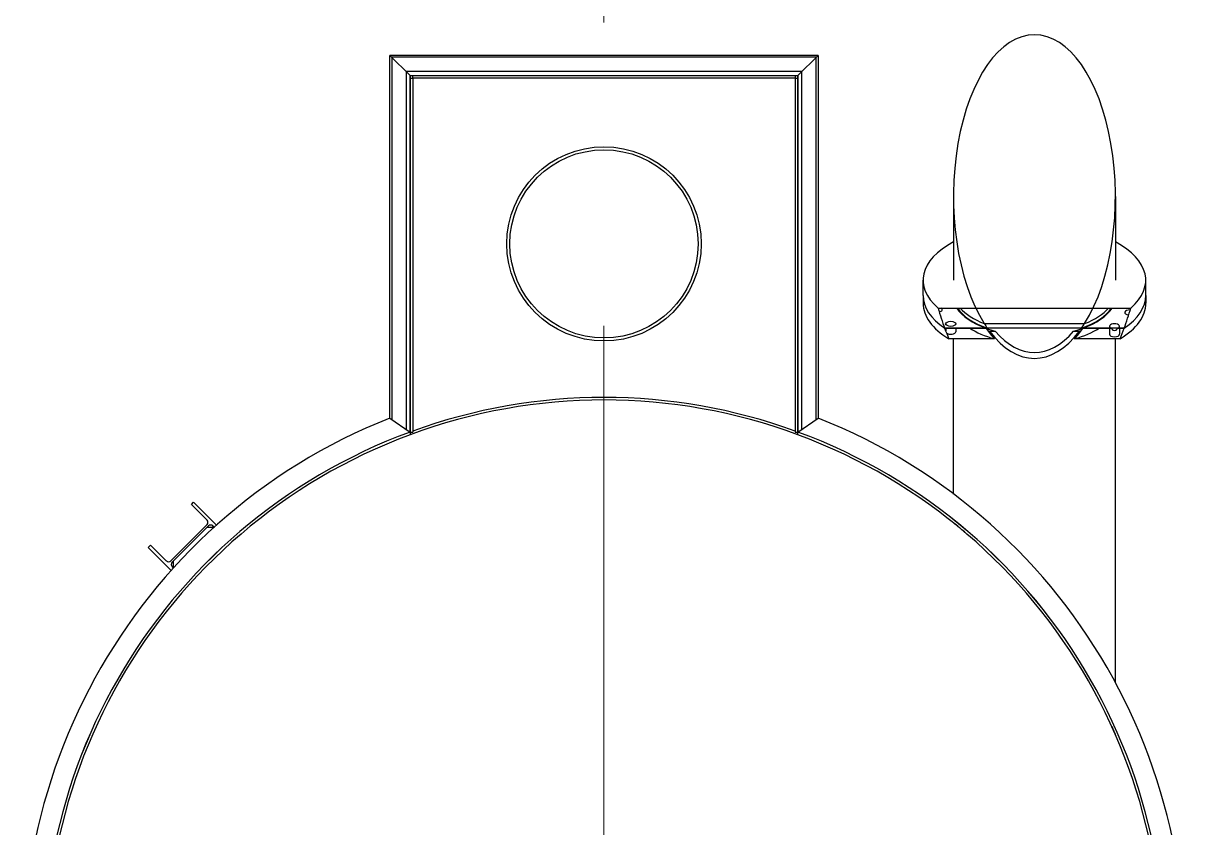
# Model space of a CAD drawing. Header units: metres. Extents: x 0 to 63075, y 0 to 44550.
# Drawn here: x 12380 to 16023, y 30660 to 33185 of the extents above; entities that cross this region are included whole.
import ezdxf

# ---------------------------------------------------------------- set-up
doc = ezdxf.new("R2010")
doc.units = ezdxf.units.M
doc.header["$LTSCALE"] = 75
doc.linetypes.add('CENTER2', pattern=[28.575, 19.05, -3.175, 3.175, -3.175])
doc.linetypes.add('CENTERX2', pattern=[101.6, 63.5, -12.7, 12.7, -12.7])
for name, color, linetype in [('SC1', 7, 'CENTER2'), ('SDM', 7, 'Continuous'), ('SL1', 8, 'Continuous')]:
    doc.layers.add(name, color=color, linetype=linetype)

# ---------------------------------------------------------------- blocks, each defined once
blk = doc.blocks.new('A$Ca548c4ee')
at = {"layer": 'SL1'}
for p, q in [((5334.1, 10352.5), (5270.6, 10416)), ((5270.6, 9277.7), (5270.6, 10416)), ((6613.6, 10416), (5270.6, 10416)), ((5334.1, 10352.5), (5270.6, 10416)), ((5276.6, 10410), (5276.6, 9273.5)), ((6607.6, 10410), (5276.6, 10410)), ((6550.1, 10352.5), (6613.6, 10416)), ((6613.6, 10416), (6550.1, 10352.5)), ((6607.6, 9273.5), (6607.6, 10410)), ((6613.6, 10416), (6613.6, 9277.7)), ((5321.4, 10365.2), (5321.4, 9242.7)), ((6562.8, 10365.2), (5321.4, 10365.2)), ((5333.7, 10352.8), (5333.7, 9234.2)), ((5333.7, 10352.8), (6550.5, 10352.8)), ((5334.1, 9234), (5334.1, 10352.5)), ((5334.1, 10352.5), (6550.1, 10352.5)), ((5342.1, 10344.5), (5342.1, 10352.5)), ((5342.1, 10352.5), (6542.1, 10352.5)), ((6542.1, 10352.5), (6542.1, 10344.5)), ((6550.1, 10352.5), (6550.1, 9234)), ((6550.5, 9234.2), (6550.5, 10352.8)), ((6562.8, 9242.7), (6562.8, 10365.2)), ((5334.1, 10344.5), (5334.1, 9234)), ((5334.1, 10344.5), (5342.1, 10344.5)), ((5342.1, 10344.5), (5342.1, 9234)), ((6542.1, 10344.5), (5342.1, 10344.5)), ((6542.1, 10344.5), (6542.1, 9234)), ((6542.1, 10344.5), (6550.1, 10344.5)), ((6550.1, 10344.5), (6550.1, 9234)), ((7038.1, 9973), (7038.1, 9710.6)), ((7546.1, 9973), (7546.1, 9710.6)), ((6942.9, 9662.9), (6942.9, 9710.6)), ((7641.4, 9662.9), (7641.4, 9710.6)), ((6942.9, 9662.9), (6942.9, 9638.2)), ((7641.4, 9662.9), (7641.4, 9638.2)), ((6989.8, 9623.2), (7594.4, 9623.2)), ((7010.6, 9559.6), (7140.4, 9559.6)), ((7573.6, 9559.6), (7010.6, 9559.6)), ((7013.8, 9559.6), (7013.8, 9551.1)), ((7045.5, 9559.6), (7045.5, 9548.9)), ((7134.7, 9574.2), (7449.5, 9574.2)), ((7439.7, 9559.6), (7144.5, 9559.6)), ((7151.2, 9550.3), (7169.1, 9550.3)), ((7415.1, 9550.3), (7433.1, 9550.3)), ((7443.9, 9559.6), (7533, 9559.6)), ((7527.2, 9559.6), (7527.2, 9540.9)), ((7553.2, 9559.6), (7573.6, 9559.6)), ((7559, 9559.6), (7559, 9540.9)), ((7165.9, 9526.6), (7023.5, 9526.6)), ((7038.1, 9039.3), (7038.1, 9526.6)), ((7560.7, 9526.6), (7418.3, 9526.6)), ((7546.1, 8447.6), (7546.1, 9526.6)), ((5270.6, 9277.7), (5334.1, 9234)), ((6550.1, 9234), (6613.6, 9277.7)), ((5334.1, 9234), (5334.1, 9225.5)), ((5334.1, 9234), (5342.1, 9234)), ((6542.1, 9234), (6550.1, 9234)), ((6550.1, 9225.5), (6550.1, 9234)), ((4647.9, 9006.5), (4655.1, 9013.8)), ((4697.1, 8957.3), (4647.9, 9006.5)), ((4655.1, 9013.8), (4727.2, 8941.7)), ((4583.3, 8829.6), (4697.1, 8943.5)), ((4701.5, 8939.1), (4587.7, 8825.2)), ((4697.9, 8935.4), (4591.4, 8828.9)), ((4697.9, 8935.4), (4719.1, 8935.4)), ((4719.7, 8934.8), (4715.4, 8939.1)), ((4719.1, 8935.4), (4719.7, 8934.8)), ((4513, 8871.6), (4520.2, 8878.8)), ((4585.1, 8799.5), (4513, 8871.6)), ((4520.2, 8878.8), (4569.4, 8829.6)), ((4591.4, 8828.9), (4591.4, 8807.7)), ((4587.7, 8811.4), (4591.9, 8807.1)), ((4591.4, 8807.7), (4591.9, 8807.1))]:
    blk.add_line(p, q, dxfattribs=at)
for radius in [304.8, 295.3]:
    blk.add_circle((5942.1, 9824.5), radius, dxfattribs=at)
for centre, radius, start, end in [((5942.1, 7584.5), 1750, 69.6699, 110.3301), ((5942.1, 7584.5), 1750, 69.6699, 110.3301), ((5942.1, 7584.5), 1758, 70.0441, 109.9559), ((5942.1, 7584.5), 1758, 70.0441, 109.9559), ((5942.1, 7584.5), 1821.5, 111.6333, 68.3667), ((5942.1, 7584.5), 1758, 110.2335, 69.7665), ((5942.1, 7584.5), 1758, 110.2343, 69.7657), ((5942.1, 7584.5), 1750, 110.3301, 69.6699), ((5942.1, 7584.5), 1758, 110.2324, 110.2335), ((5942.1, 7584.5), 1758, 110.2324, 110.2335), ((5942.1, 7584.5), 1758, 69.7665, 69.7676), ((5942.1, 7584.5), 1758, 69.7665, 69.7676), ((4690.2, 8950.4), 9.8, 315, 45), ((4708.5, 8932.2), 9.8, 45, 135), ((4576.4, 8836.6), 9.8, 225, 315), ((4594.6, 8818.3), 9.8, 135, 225), ((4594.6, 8818.3), 9.8, 135, 225)]:
    blk.add_arc(centre, radius, start, end, dxfattribs=at)
for centre, major_axis, start_param, end_param in [((7292.1, 9973), (0, -508), 0.668266, 5.614919), ((7292.1, 9710.6), (-349.2, 0), 5.526729, 6.807728), ((7292.1, 9710.6), (349.2, 0), 5.758642, 7.039642), ((7292.1, 9662.9), (-349.2, 0), 0, 0.633326), ((7292.1, 9662.9), (-349.2, 0), 0, 0.633326), ((7292.1, 9662.9), (349.2, 0), 5.649859, 6.283185), ((7292.1, 9662.9), (349.2, 0), 5.649859, 6.283185), ((7292.1, 9638.2), (-349.2, 0), 0, 0.693338), ((7292.1, 9973), (0, -698.5), 5.236932, 5.345715), ((6987.3, 9618.6), (15.9, 0), 5.105378, 6.901699), ((7292.1, 9662.9), (-256.4, 0), 0.315458, 0.937533), ((7292.1, 9662.9), (-254, 0), 0.318563, 0.950601), ((7292.1, 9662.9), (-254, 0), 0.318563, 0.950601), ((7292.1, 9662.9), (-254, 0), 0.318563, 0.950601), ((7292.1, 9673.9), (-254, 0), 0.411304, 0.90253), ((7292.1, 9673.9), (-254, 0), 0.411304, 0.90253), ((7292.1, 9673.9), (-254, 0), 0.411304, 0.90253), ((7292.1, 9662.9), (254, 0), 5.332584, 5.964622), ((7292.1, 9662.9), (254, 0), 5.332584, 5.964622), ((7292.1, 9662.9), (254, 0), 5.332584, 5.964622), ((7292.1, 9662.9), (256.4, 0), 5.345652, 5.967727), ((7292.1, 9673.9), (254, 0), 5.380655, 5.871882), ((7292.1, 9673.9), (254, 0), 5.380655, 5.871882), ((7292.1, 9673.9), (254, 0), 5.380655, 5.871882), ((7292.1, 9638.2), (349.3, 0), 5.589847, 6.283185), ((7292.1, 9973), (0, -698.5), 0.93747, 1.046253), ((7590.9, 9609.2), (-15.9, 0), 4.602574, 7.66117), ((7590.9, 9609.2), (-15.9, 0), 4.602574, 7.66117), ((7292.1, 9973), (0, -698.5), 5.345715, 5.405727), ((7029.6, 9548.9), (15.9, 0), 3.713084, 6.283185), ((7292.1, 9638.2), (-256.4, 0), 0.65974, 1.056211), ((7292.1, 9973), (0, -508), 5.614919, 5.66299), ((7292.1, 9973), (0, -512.8), 5.649922, 5.7686), ((7292.1, 9656), (-244.5, 0), 0.90871, 1.043706), ((7292.1, 9656), (254, 0), 4.096843, 4.124204), ((7292.1, 9973), (0, -508), 5.695, 6.87137), ((7292.1, 9973), (0, -489), 5.756095, 6.810276), ((7292.1, 9656), (-244.5, 0), 2.097887, 2.232883), ((7292.1, 9638.2), (256.4, 0), 5.226974, 5.623446), ((7292.1, 9973), (0, -512.8), 0.514585, 0.633263), ((7292.1, 9656), (254, 0), 5.300574, 5.327935), ((7292.1, 9973), (0, -508), 0.620195, 0.668266), ((7543.1, 9565.7), (15.9, 0), 5.402232, 10.305731), ((7543.1, 9584.1), (0, -31.8), 5.593342, 6.973028), ((7292.1, 9973), (0, -698.5), 0.877458, 0.93747), ((7543.1, 9540.9), (15.9, 0), 3.141593, 6.283185)]:
    blk.add_ellipse(centre, major_axis=major_axis, ratio=0.5, start_param=start_param, end_param=end_param, dxfattribs=at)
blk.add_ellipse((7029.6, 9573.6), major_axis=(-15.9, 0), ratio=0.5, dxfattribs=at)
for points, knots in [([(7084.1, 8910.5), (7081.7, 8912.6), (7079.4, 8914.5), (7077.2, 8916.4), (7071, 8921.7), (7065.5, 8926.3), (7060.9, 8930.1), (7059.4, 8931.4), (7058, 8932.6), (7056.6, 8933.7), (7050.4, 8938.8), (7045.5, 8942.8), (7042.5, 8945.2), (7040.3, 8947), (7039.1, 8948), (7038.5, 8948.5)], [-1252.288885, -1252.288885, -1252.288885, -1252.288885, -1240.789081, -1240.789081, -1240.789081, -1208.423064, -1208.423064, -1208.423064, -1197.634392, -1197.634392, -1197.634392, -1147.938046, -1147.938046, -1147.938046, -1113.430144, -1113.430144, -1113.430144, -1113.430144]), ([(7535.3, 8308.5), (7537.1, 8304.6), (7538.7, 8301), (7540.1, 8297.9), (7541.8, 8294), (7543.2, 8291), (7544.1, 8288.8), (7545.5, 8285.6), (7546.1, 8284.3), (7546.1, 8284.3), (7546.1, 8284.3), (7545.5, 8285.8), (7544.5, 8288), (7542.5, 8292.5), (7539, 8300.4), (7534.6, 8310.1), (7534.3, 8310.8), (7533.9, 8311.5), (7533.6, 8312.3)], [-74.302246, -74.302246, -74.302246, -74.302246, -56.092251, -56.092251, -56.092251, -33.655351, -33.655351, -33.655351, 0, 0, 0, 35.634074, 35.634074, 35.634074, 106.902222, 106.902222, 106.902222, 112.057542, 112.057542, 112.057542, 112.057542])]:
    blk.add_open_spline(points, degree=3, knots=knots, dxfattribs=at)

msp = doc.modelspace()

# ---------------------------------------------------------------- linework, layer by layer
at = {"layer": 'SC1', "color": 7, "linetype": 'CENTERX2', "lineweight": 9}
msp.add_line((14201.6, 27472.7), (14201.6, 41728.9), dxfattribs=at)

# ---------------------------------------------------------------- block references
at = {"layer": 'SDM'}
msp.add_blockref('A$Ca548c4ee', (8259.5, 22668.4), dxfattribs=at)

doc.saveas('drawing.dxf')
